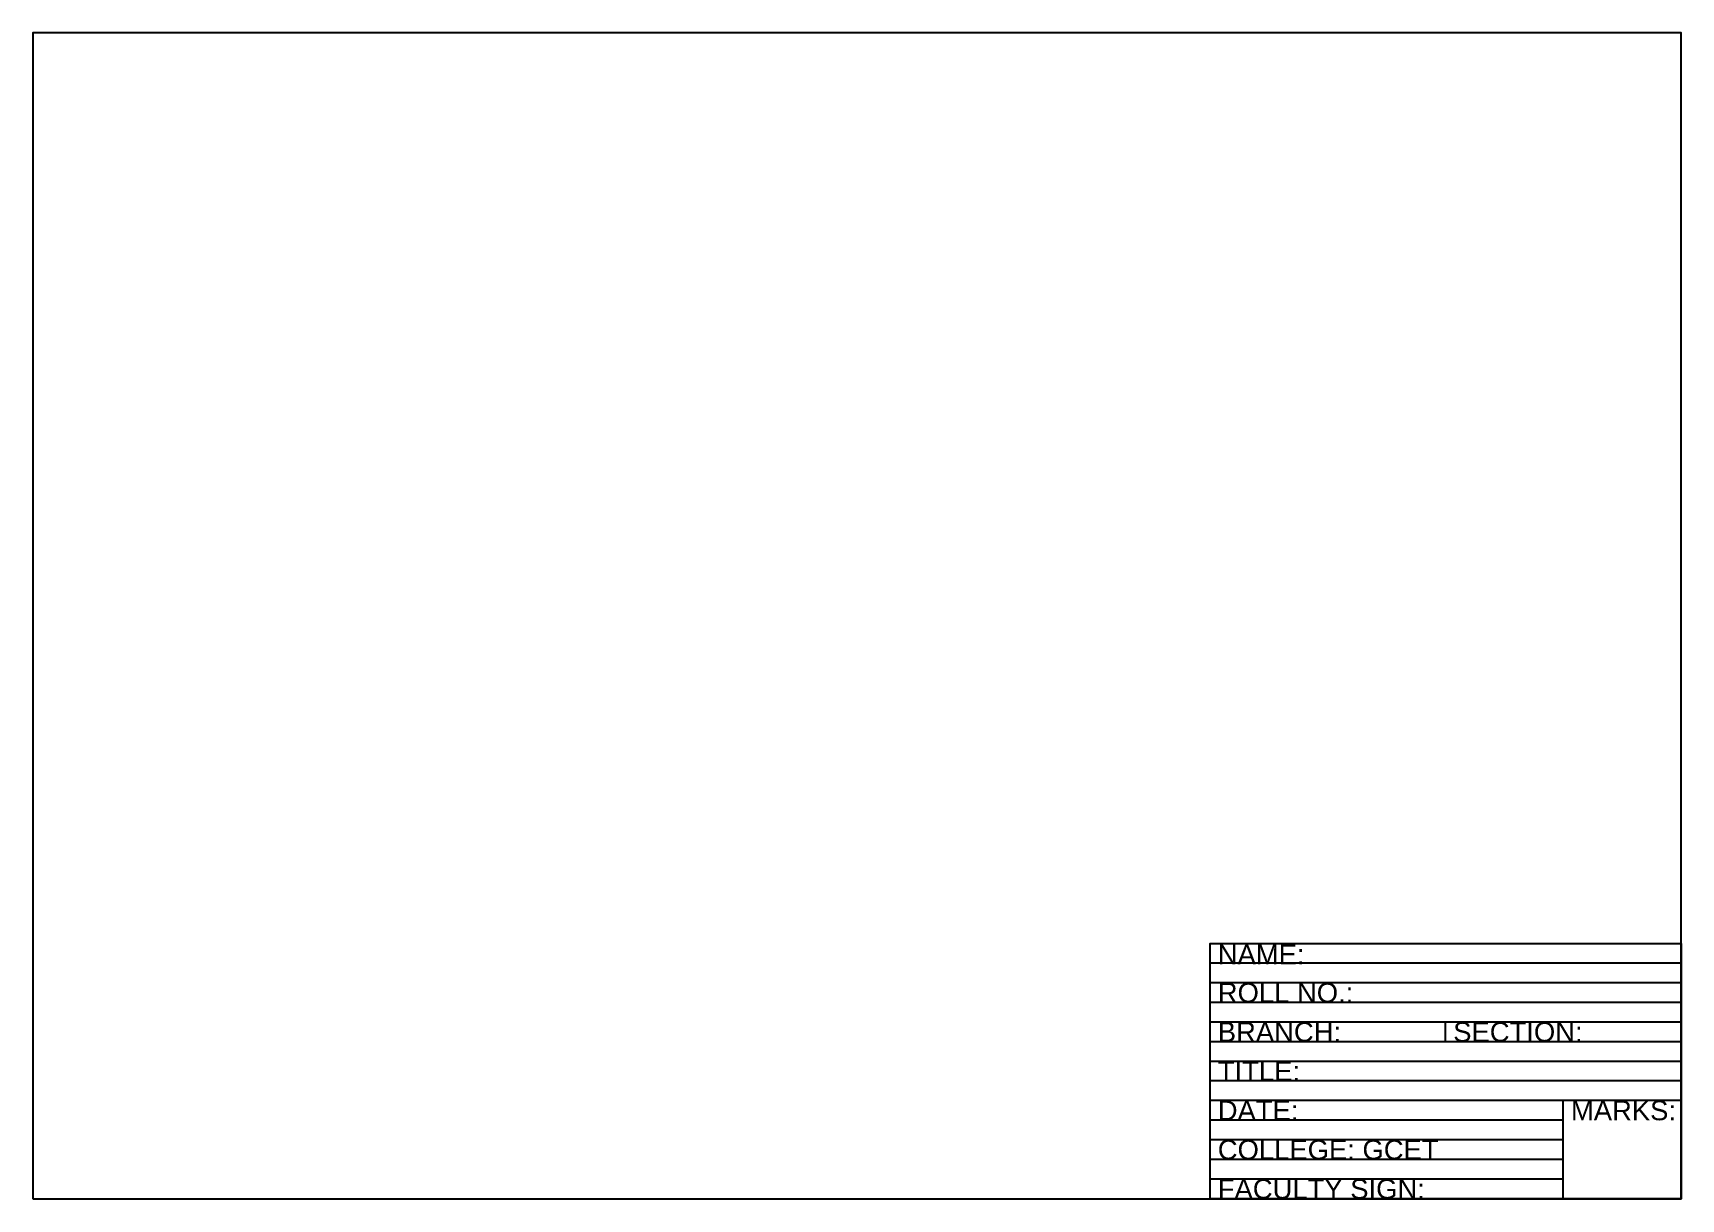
# Model space of a CAD drawing. Header units: millimetres. Extents: x 0 to 420, y 0 to 297.
import ezdxf

# ---------------------------------------------------------------- set-up
doc = ezdxf.new("R2010")
doc.units = ezdxf.units.MM
doc.styles.get("Standard").update_dxf_attribs({"font": 'arial.ttf'})

msp = doc.modelspace()

# ---------------------------------------------------------------- linework, layer by layer
for p, q in [((420, 60), (300, 60)), ((420, 55), (300, 55)), ((420, 50), (300, 50)), ((420, 45), (300, 45)), ((360, 40), (360, 45)), ((420, 40), (300, 40)), ((420, 35), (300, 35)), ((420, 30), (300, 30)), ((420, 25), (300, 25)), ((420, 25), (300, 25)), ((390, 0), (390, 25)), ((390, 20), (300, 20)), ((390, 15), (300, 15)), ((390, 10), (300, 10)), ((390, 5), (300, 5)), ((420, 0), (300, 0)), ((420, 0), (360, 0))]:
    msp.add_line(p, q)
for points in [[(0, 0), (420, 0), (420, 297), (0, 297)], [(420, 0), (300, 0), (300, 65), (420, 65)]]:
    msp.add_lwpolyline(points, close=True)

# ---------------------------------------------------------------- texts
for s, p in [(' NAME:', (300, 59.75)), (' ROLL NO.:', (300, 50)), (' BRANCH: ', (300, 40)), (' SECTION:', (360, 40)), (' TITLE:', (300, 30)), (' DATE: ', (300, 20)), (' MARKS:', (390, 20)), (' COLLEGE: GCET', (300, 10)), (' FACULTY SIGN:', (300, 0))]:
    msp.add_text(s, height=5).set_placement(p)

doc.saveas('drawing.dxf')
